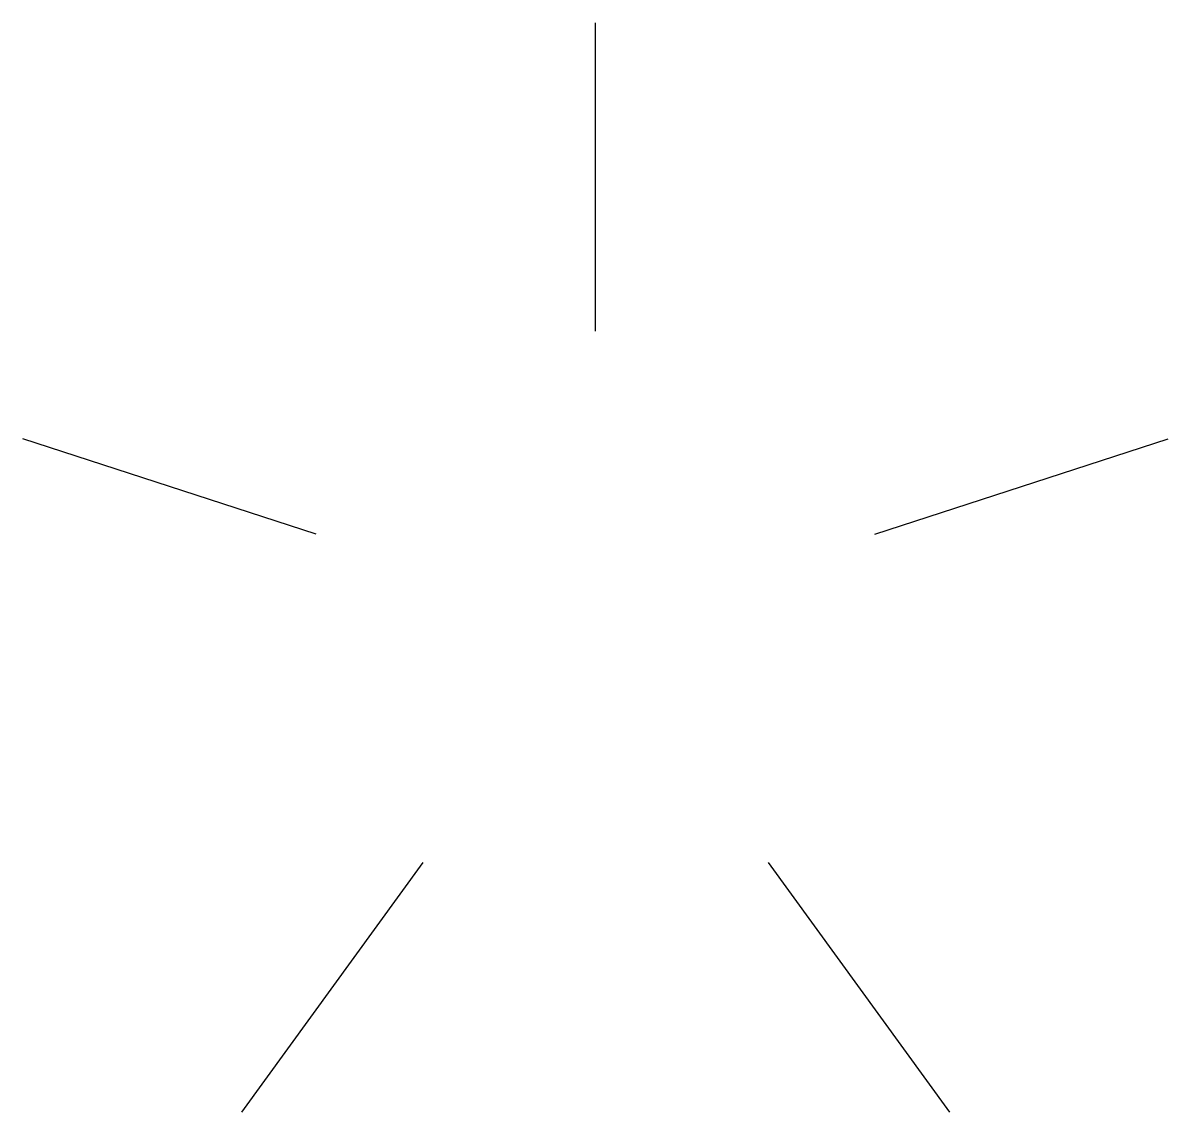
# Model space of a CAD drawing. Header units: millimetres. Extents: x -19.5 to 19.5, y -20.6 to 16.5.
import ezdxf

# ---------------------------------------------------------------- set-up
doc = ezdxf.new("R2010")
doc.units = ezdxf.units.MM
doc.layers.add('fsilk', color=4, linetype='Continuous')

msp = doc.modelspace()

# ---------------------------------------------------------------- linework, layer by layer
at = {"layer": 'fsilk'}
for p, q in [((0, 6), (-0.000001, 16.499999)), ((-9.510566, -0.90983), (-19.496658, 2.334847)), ((9.510565, -0.90983), (19.496657, 2.33485)), ((-5.877853, -12.09017), (-12.049597, -20.584848)), ((5.877852, -12.09017), (12.049596, -20.584848))]:
    msp.add_line(p, q, dxfattribs=at)

doc.saveas('drawing.dxf')
